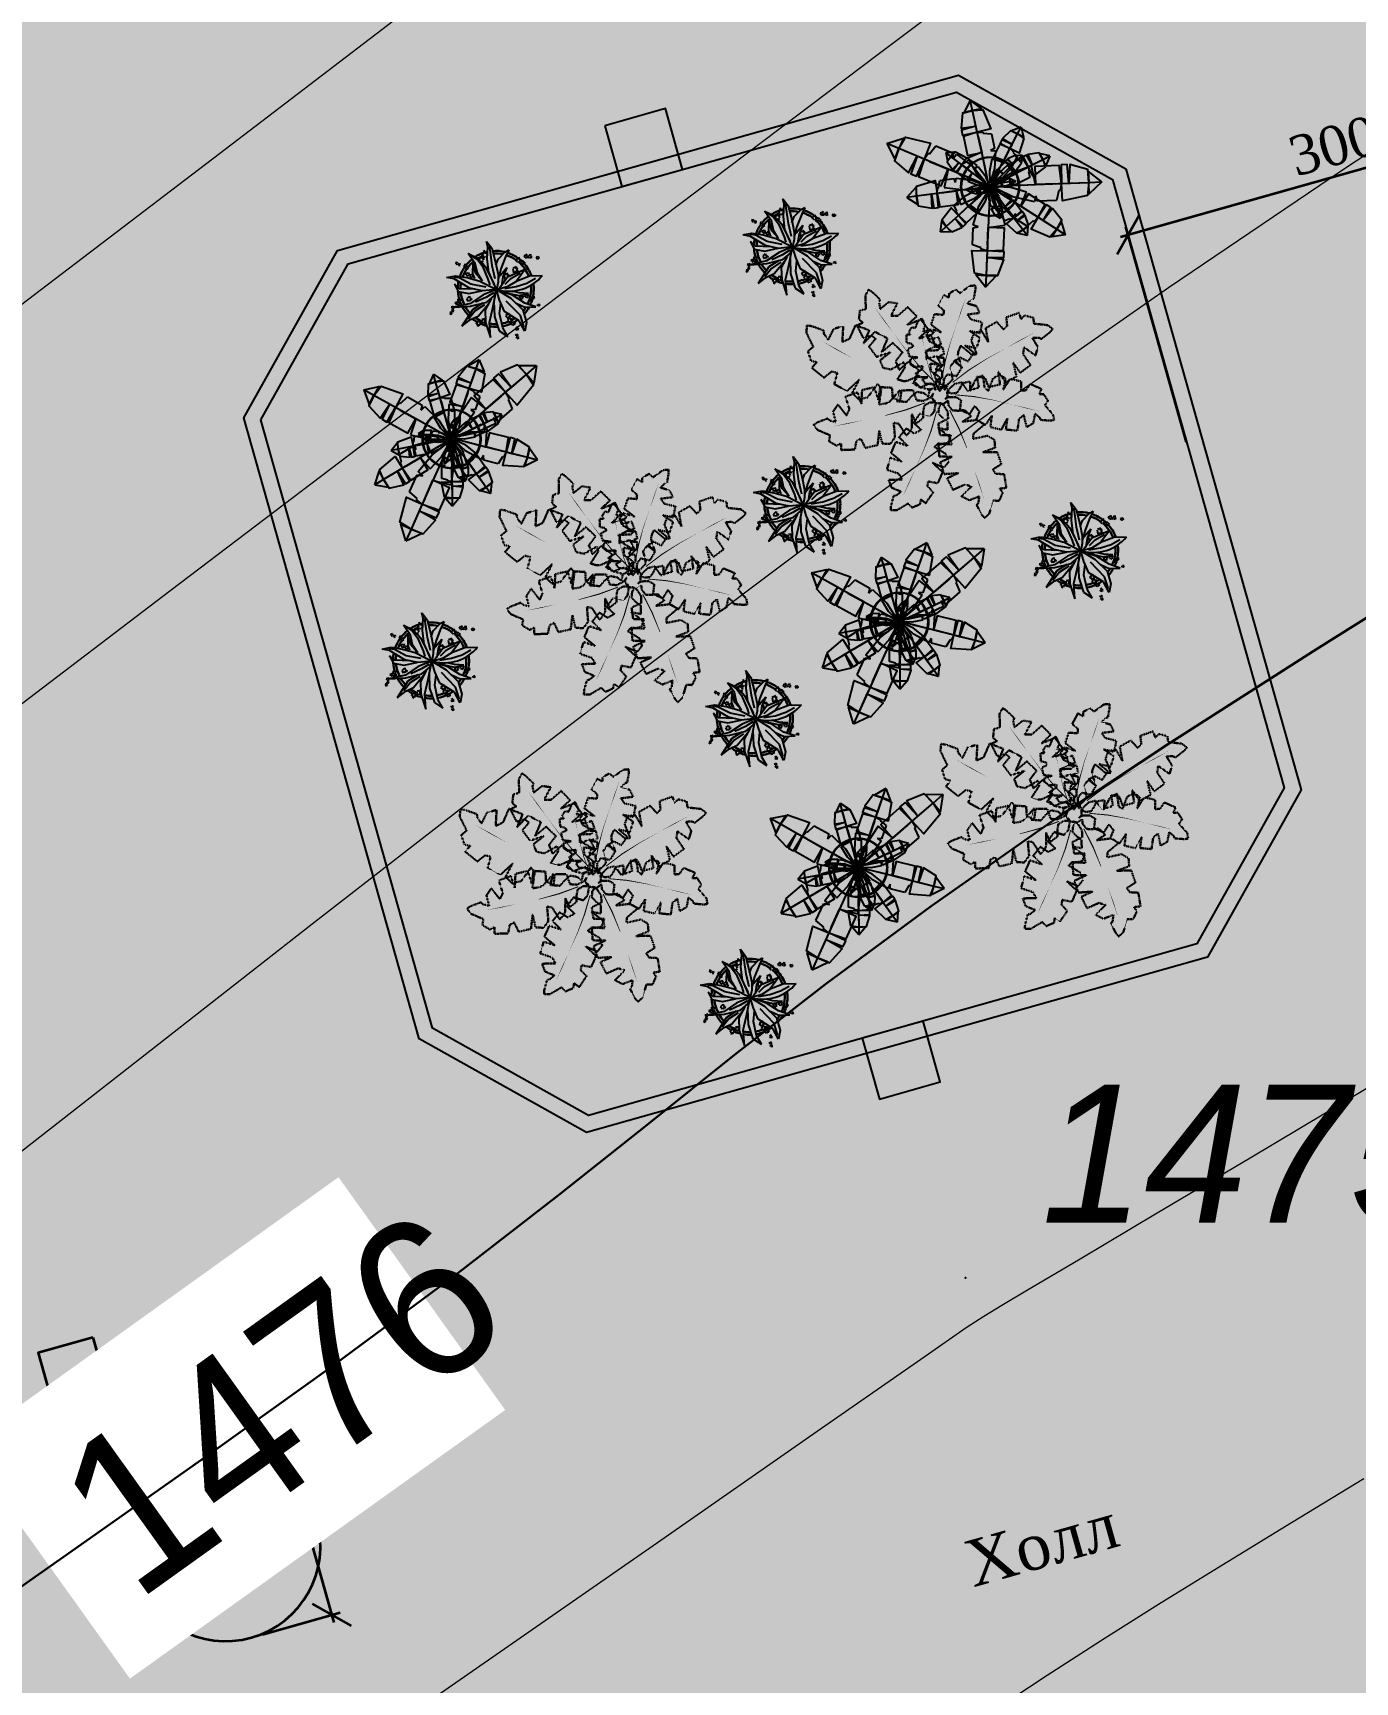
# Model space of a CAD drawing. Header units: millimetres. Extents: x 474337 to 1180020, y 4124662 to 4776603.
# Drawn here: x 781771 to 790137, y 4430349 to 4440784 of the extents above; entities that cross this region are included whole.
import ezdxf

# ---------------------------------------------------------------- set-up
doc = ezdxf.new("R2010")
doc.units = ezdxf.units.MM
doc.header["$PDMODE"] = 32
doc.header["$PDSIZE"] = 0.33
doc.linetypes.add('DOT2', pattern=[0.125, 0, -0.125])
for name, color, linetype in [('(004) Точки рельефа', 7, 'Continuous'), ('(031) Горизонтали', 42, 'Continuous'), ('100_TREE', 64, 'Continuous'), ('A_Windows', 160, 'Continuous'), ('Trees', 92, 'Continuous'), ('ШРИФТ', 7, 'Continuous')]:
    doc.layers.add(name, color=color, linetype=linetype)
for name, color, linetype, lineweight in [('(032) Горизонтали утолщенные', 32, 'Continuous', 30), ('AGAC', 94, 'Continuous', 30), ('Cashpo', 25, 'Continuous', 25)]:
    doc.layers.add(name, color=color, linetype=linetype, lineweight=lineweight)
doc.styles.add('D-431', font='')
doc.styles.add('GENERATED_STYLE_1', font='times.ttf')
doc.styles.add('J~stule', font='dutch.ttf')
doc.styles.add('P-131', font='')
doc.styles.get('D-431').set_extended_font_data('D431', italic=True)
doc.styles.get('P-131').set_extended_font_data('P131')
doc.linetypes.add('FENCELINE1', pattern='A,0.25,-0.1,[133,ltypeshp.shx,S=0.1,R=0,X=-0.1,Y=0],-0.1,1', length=1.45)
doc.dimstyles.new('J~style', dxfattribs={"dimscale": 100, "dimtxt": 2.5, "dimasz": 2, "dimexe": 0.55, "dimexo": 0.725, "dimtad": 1, "dimdec": 0, "dimdsep": 46, "dimtxsty": 'J~stule', "dimblk": 'OBLIQUE', "dimcen": 2, "dimdle": 0.5, "dimadec": 0, "dimazin": 0, "dimtfac": 1, "dimtdec": 0, "dimtmove": 0, "dimatfit": 3, "dimfxl": 1, "dimarcsym": 0})

# ---------------------------------------------------------------- blocks, each defined once
blk = doc.blocks.new('*U84')
at = {"color": 7, "lineweight": 30}
for points in [[(0, 60), (60, 60), (60, 0), (0, 0)], [(1250, 60), (1190, 60), (1190, 0), (1250, 0)]]:
    blk.add_lwpolyline(points, close=True, dxfattribs=at)
at = {"color": 4, "lineweight": 25}
for points in [[(60, 60), (1190, 60), (1190, 0), (60, 0)], [(60, 35), (1190, 35), (1190, 25), (60, 25)]]:
    blk.add_lwpolyline(points, close=True, dxfattribs=at)
blk = doc.blocks.new('AGAC 2')
at = {"linetype": 'DOT2'}
for points in [[(84, 28), (37, 41), (-24, -6), (-34, 56), (-85, 118), (-163, 119), (-245, 106), (-324, 185), (-217, 257), (-383, 231), (-430, 242), (-498, 285), (-363, 405), (-360, 470), (-543, 426), (-634, 474), (-644, 575), (-490, 637), (-673, 630), (-731, 781), (-624, 854), (-663, 906), (-772, 909), (-805, 1081), (-722, 1094), (-760, 1147), (-718, 1251), (-641, 1249), (-598, 1418), (-540, 1476), (-504, 1436), (-434, 1315), (-456, 1283), (-463, 1202), (-338, 1255), (-237, 1209), (-359, 1080), (-274, 1056), (-124, 1129), (-46, 985), (-187, 915), (-7, 932), (51, 784), (-100, 709), (64, 709), (79, 559), (-43, 532), (-76, 431), (63, 436), (88, 289), (-33, 225), (-26, 137), (34, 52)], [(-86, 52), (-141, 43), (-182, -34), (-221, 25), (-303, 65), (-384, 29), (-462, -23), (-582, 21), (-504, 146), (-664, 41), (-717, 30), (-808, 42), (-725, 230), (-754, 298), (-921, 167), (-1037, 173), (-1096, 272), (-966, 410), (-1152, 315), (-1283, 443), (-1207, 570), (-1271, 606), (-1386, 557), (-1501, 719), (-1421, 771), (-1486, 807), (-1491, 935), (-1411, 970), (-1446, 1165), (-1414, 1252), (-1358, 1227), (-1229, 1135), (-1236, 1092), (-1205, 1005), (-1101, 1119), (-975, 1119), (-1040, 928), (-941, 943), (-821, 1090), (-672, 978), (-784, 839), (-608, 942), (-477, 816), (-597, 668), (-429, 745), (-343, 597), (-456, 512), (-442, 393), (-301, 463), (-205, 323), (-300, 200), (-251, 112), (-149, 52)], [(46, -8), (32, 32), (-32, 52), (7, 90), (27, 158), (-11, 214), (-61, 266), (-44, 363), (61, 321), (-41, 428), (-56, 467), (-59, 537), (94, 500), (142, 531), (20, 639), (9, 728), (76, 786), (198, 706), (101, 835), (180, 951), (286, 911), (305, 964), (252, 1044), (359, 1154), (410, 1100), (428, 1154), (524, 1175), (561, 1120), (704, 1173), (774, 1160), (763, 1114), (711, 1004), (678, 1003), (616, 968), (717, 905), (733, 810), (580, 833), (605, 760), (732, 689), (668, 561), (547, 627), (649, 507), (572, 391), (443, 462), (525, 345), (424, 260), (344, 334), (256, 307), (329, 210), (236, 119), (129, 174), (69, 125), (38, 40)], [(-11, 9), (-34, 27), (-78, 17), (-68, 53), (-81, 99), (-123, 119), (-170, 132), (-194, 194), (-118, 207), (-215, 234), (-237, 251), (-263, 291), (-161, 323), (-143, 358), (-253, 379), (-291, 427), (-272, 484), (-172, 480), (-274, 521), (-268, 617), (-192, 631), (-200, 668), (-259, 697), (-234, 798), (-186, 785), (-194, 823), (-145, 869), (-104, 849), (-39, 930), (7, 947), (16, 917), (24, 834), (5, 822), (-19, 780), (62, 778), (105, 728), (7, 688), (47, 654), (147, 657), (154, 559), (60, 556), (162, 521), (157, 426), (57, 423), (145, 383), (116, 298), (44, 313), (1, 267), (78, 235), (55, 149), (-26, 144), (-44, 95), (-33, 34)], [(63, -61), (81, -17), (43, 49), (105, 51), (173, 93), (184, 169), (183, 252), (270, 320), (327, 205), (323, 372), (340, 416), (391, 477), (492, 329), (556, 318), (536, 503), (595, 587), (695, 584), (737, 424), (754, 605), (909, 643), (967, 528), (1024, 559), (1041, 666), (1214, 676), (1216, 593), (1273, 624), (1370, 568), (1358, 493), (1519, 428), (1568, 364), (1524, 334), (1396, 281), (1367, 306), (1289, 324), (1325, 194), (1266, 101), (1155, 238), (1120, 158), (1173, 0), (1021, -58), (970, 89), (964, -89), (811, -127), (756, 31), (736, -130), (586, -125), (575, -2), (480, 43), (467, -94), (319, -100), (272, 28), (184, 33), (93, -15)], [(-111, -13), (-141, -50), (-124, -124), (-184, -108), (-261, -128), (-294, -198), (-316, -277), (-420, -317), (-440, -190), (-486, -351), (-515, -389), (-582, -432), (-634, -261), (-692, -232), (-727, -415), (-808, -478), (-903, -446), (-896, -280), (-965, -449), (-1125, -440), (-1147, -313), (-1210, -326), (-1258, -424), (-1427, -383), (-1404, -302), (-1467, -315), (-1544, -234), (-1511, -165), (-1646, -56), (-1674, 19), (-1623, 35), (-1485, 48), (-1465, 16), (-1395, -24), (-1392, 111), (-1308, 183), (-1242, 19), (-1185, 86), (-1190, 252), (-1028, 264), (-1022, 107), (-964, 277), (-806, 268), (-800, 101), (-734, 249), (-592, 200), (-618, 79), (-540, 9), (-487, 136), (-344, 98), (-336, -38), (-254, -68), (-152, -49)], [(13, -121), (52, -102), (67, -35), (109, -72), (180, -85), (234, -41), (282, 15), (382, 7), (350, -104), (449, 9), (487, 29), (558, 38), (535, -121), (571, -167), (670, -32), (760, -13), (825, -75), (755, -207), (876, -97), (1002, -166), (971, -278), (1028, -292), (1104, -230), (1226, -329), (1176, -385), (1233, -399), (1263, -495), (1210, -538), (1278, -679), (1271, -751), (1224, -745), (1107, -702), (1103, -668), (1061, -608), (1007, -717), (911, -743), (920, -584), (848, -617), (788, -753), (651, -700), (707, -571), (595, -686), (470, -618), (529, -480), (418, -574), (322, -480), (390, -392), (354, -304), (262, -387), (160, -301), (206, -188), (151, -131), (61, -108)], [(-121, -91), (-110, -136), (-42, -165), (-89, -202), (-116, -273), (-81, -338), (-32, -400), (-60, -503), (-170, -448), (-71, -574), (-58, -617), (-62, -694), (-224, -638), (-280, -667), (-157, -797), (-154, -895), (-233, -951), (-358, -852), (-265, -1001), (-363, -1120), (-474, -1065), (-500, -1122), (-450, -1214), (-577, -1322), (-627, -1259), (-653, -1315), (-759, -1329), (-794, -1265), (-954, -1308), (-1029, -1287), (-1013, -1239), (-945, -1124), (-908, -1126), (-838, -1095), (-941, -1016), (-950, -911), (-785, -952), (-805, -870), (-936, -780), (-854, -647), (-729, -731), (-828, -591), (-732, -472), (-599, -562), (-676, -427), (-559, -344), (-479, -433), (-381, -413), (-450, -300), (-340, -210), (-229, -280), (-159, -234), (-117, -144)], [(-67, -149), (-26, -175), (45, -149), (36, -210), (66, -284), (139, -308), (220, -321), (272, -420), (148, -455), (314, -481), (354, -505), (406, -566), (242, -639), (220, -700), (406, -713), (477, -786), (457, -884), (292, -897), (468, -945), (477, -1105), (354, -1142), (374, -1203), (477, -1239), (457, -1412), (374, -1399), (395, -1460), (323, -1545), (251, -1521), (159, -1668), (87, -1705), (66, -1657), (36, -1521), (66, -1497), (97, -1423), (-37, -1436), (-119, -1362), (36, -1276), (-37, -1228), (-201, -1252), (-232, -1092), (-78, -1068), (-253, -1031), (-263, -873), (-98, -847), (-253, -799), (-222, -652), (-98, -663), (-37, -578), (-170, -541), (-150, -394), (-16, -370), (5, -284), (-26, -186)]]:
    blk.add_lwpolyline(points, close=True, dxfattribs=at)
for points in [[(-527, 1236), (-527, 1236), (-546, 1399)], [(-1287, 1010), (-1287, 1010), (-1383, 1170)], [(-454, 1049), (-461, 1047), (-527, 1236)], [(-387, 861), (-387, 861), (-454, 1049), (-461, 1047)], [(609, 1031), (609, 1031), (716, 1126)], [(-1124, 852), (-1130, 847), (-1287, 1010)], [(-966, 689), (-966, 689), (-1124, 852), (-1130, 847)], [(-281, 590), (-287, 587), (-387, 861)], [(-45, 814), (-45, 814), (-15, 907)], [(409, 744), (409, 744), (511, 886), (506, 890)], [(511, 886), (506, 890), (609, 1031)], [(-728, 459), (-734, 454), (-966, 689)], [(-62, 576), (-62, 576), (-52, 695), (-56, 695)], [(-52, 695), (-56, 695), (-45, 814)], [(267, 533), (263, 537), (409, 744)], [(-501, 264), (-507, 248), (-728, 459), (-734, 454)], [(-170, 350), (-181, 340), (-281, 590), (-287, 587)], [(-71, 403), (-75, 403), (-62, 576)], [(151, 334), (138, 337), (267, 533), (263, 537)], [(-260, 84), (-270, 75), (-501, 264), (-507, 248)], [(-43, 118), (-55, 114), (-170, 350), (-181, 340)], [(-70, 246), (-78, 243), (-71, 403), (-75, 403)], [(-58, 89), (-66, 89), (-70, 246), (-78, 243)], [(47, 128), (38, 134), (151, 334), (138, 337)], [(413, 147), (404, 159), (663, 225), (661, 231)], [(663, 225), (661, 231), (943, 294)], [(943, 294), (943, 294), (1137, 335), (1136, 342)], [(1137, 335), (1136, 342), (1331, 382)], [(1331, 382), (1331, 382), (1493, 380)], [(167, 52), (165, 64), (413, 147), (404, 159)], [(-1452, -67), (-1452, -67), (-1607, -17)], [(-1254, -79), (-1255, -86), (-1452, -67)], [(-1056, -96), (-1056, -96), (-1254, -79), (-1255, -86)], [(-767, -111), (-768, -118), (-1056, -96)], [(-506, -110), (-501, -124), (-767, -111), (-768, -118)], [(-243, -91), (-245, -103), (-506, -110), (-501, -124)], [(151, -108), (157, -99), (372, -194), (373, -181)], [(372, -194), (373, -181), (585, -294), (588, -289)], [(-136, -239), (-127, -247), (-269, -453), (-255, -457)], [(26, -271), (39, -271), (76, -529), (90, -523)], [(585, -294), (588, -289), (814, -419)], [(-269, -453), (-255, -457), (-416, -657), (-411, -661)], [(76, -529), (90, -523), (109, -789), (116, -789)], [(814, -419), (814, -419), (968, -509), (971, -504)], [(968, -509), (971, -504), (1125, -595)], [(1125, -595), (1125, -595), (1231, -696)], [(-416, -657), (-411, -661), (-591, -872)], [(109, -789), (116, -789), (128, -1078)], [(-716, -1016), (-711, -1021), (-837, -1164)], [(-591, -872), (-591, -872), (-716, -1016), (-711, -1021)], [(-837, -1164), (-837, -1164), (-963, -1256)], [(128, -1078), (128, -1078), (135, -1276), (142, -1276)], [(135, -1276), (142, -1276), (147, -1474)], [(147, -1474), (147, -1474), (116, -1634)]]:
    blk.add_solid(points, dxfattribs=at)
blk = doc.blocks.new('cvetok')
at = {"layer": 'Cashpo', "lineweight": 30, "ltscale": 0.1}
for centre, major_axis, start_param, end_param in [((94658, 171878), (170, -170), 2.755823, 2.987251), ((94658, 171878), (170, -170), 2.400873, 2.651128), ((94658, 171878), (-158, -158), 4.034231, 4.174743), ((94658, 171878), (-170, -170), 3.409984, 3.737026), ((94658, 171878), (-158, -158), 3.449429, 3.724418), ((94658, 171878), (170, -170), 3.458664, 3.61719), ((94658, 171878), (170, -170), 3.024703, 3.316562), ((94658, 171878), (-158, -158), 4.624923, 4.873501), ((94658, 171878), (-158, -158), 4.327905, 4.569763), ((94658, 171878), (-158, -158), 3.03563, 3.35015), ((94658, 171878), (-170, -170), 3.019498, 3.341375), ((94658, 171878), (-158, -158), 2.449339, 2.938254), ((94658, 171878), (-170, -170), 2.966211, 2.998209), ((94658, 171878), (-170, -170), 2.892081, 2.958014), ((94658, 171878), (-170, -170), 2.431898, 2.830481), ((94658, 171878), (170, -170), 3.717694, 3.950919), ((94659, 171883), (158, -158), 3.767296, 4.146619), ((94658, 171878), (158, -158), 3.482746, 3.649771), ((94658, 171878), (170, -170), 4.008914, 4.104644), ((94658, 171878), (170, -170), 4.142062, 4.429809), ((94658, 171878), (-158, -158), 5.746791, 5.985086), ((94658, 171878), (158, -158), 0.066528, 0.61373), ((94658, 171878), (170, -170), 0.291978, 0.654909), ((94658, 171878), (170, -170), 4.559068, 4.718123), ((94658, 171878), (-158, -158), 6.166573, 6.379453), ((94658, 171878), (170, -170), 4.823255, 4.978325), ((94658, 171878), (158, -158), -1.237744, -1.029908), ((94658, 171878), (-158, -158), 1.402226, 1.533974), ((94658, 171878), (-170, -170), 1.354065, 1.580489), ((94658, 171878), (170, -170), 0.075749, 0.183167), ((94658, 171878), (170, -170), -1.220089, -1.010216), ((94658, 171878), (170, -170), -0.886086, -0.617507), ((94658, 171878), (158, -158), -0.889995, -0.67916), ((94658, 171878), (158, -158), -0.609448, -0.475122), ((94658, 171878), (170, -170), -0.592307, -0.44413)]:
    blk.add_ellipse(centre, major_axis=major_axis, ratio=1, start_param=start_param, end_param=end_param, dxfattribs=at)
at = {"layer": 'Trees', "ltscale": 10}
for p, q in [((94457, 172108), (94461, 172102)), ((94463, 172105), (94457, 172108)), ((94461, 172102), (94457, 172100)), ((94457, 172100), (94461, 172100)), ((94461, 172100), (94459, 172096)), ((94459, 172096), (94468, 172097)), ((94464, 172108), (94463, 172105)), ((94465, 172105), (94464, 172108)), ((94469, 172107), (94465, 172105)), ((94468, 172098), (94469, 172107)), ((94471, 172095), (94474, 172089)), ((94476, 172092), (94471, 172095)), ((94474, 172089), (94471, 172087)), ((94471, 172087), (94475, 172087)), ((94475, 172087), (94473, 172083)), ((94478, 172095), (94476, 172092)), ((94479, 172091), (94478, 172095)), ((94483, 172094), (94479, 172091)), ((94482, 172085), (94483, 172094)), ((94577, 172068), (94551, 172140)), ((94551, 172140), (94596, 172088)), ((94551, 172140), (94605, 172093)), ((94596, 172088), (94615, 172039)), ((94615, 172089), (94597, 172096)), ((94597, 172096), (94610, 172081)), ((94618, 172098), (94615, 172089)), ((94621, 172089), (94618, 172098)), ((94631, 172099), (94621, 172089)), ((94642, 172108), (94630, 172104)), ((94630, 172104), (94648, 172088)), ((94634, 172073), (94631, 172099)), ((94635, 172116), (94642, 172108)), ((94646, 172113), (94635, 172116)), ((94652, 172132), (94646, 172113)), ((94656, 172114), (94652, 172132)), ((94652, 172089), (94666, 172100)), ((94665, 172116), (94656, 172114)), ((94657, 172074), (94683, 172148)), ((94660, 172108), (94665, 172116)), ((94668, 172106), (94660, 172108)), ((94676, 172024), (94688, 172110)), ((94683, 172148), (94684, 172183)), ((94684, 172183), (94704, 172132)), ((94688, 172110), (94692, 172145)), ((94704, 172132), (94702, 172039)), ((94723, 172055), (94778, 172087)), ((94804, 172093), (94773, 172057)), ((94778, 172087), (94804, 172093)), ((94380, 172032), (94437, 172027)), ((94422, 172010), (94380, 172032)), ((94454, 172008), (94422, 172022)), ((94499, 171928), (94422, 172010)), ((94437, 172027), (94503, 171997)), ((94515, 171950), (94454, 172008)), ((94473, 172083), (94481, 172084)), ((94497, 172023), (94509, 172021)), ((94506, 172016), (94497, 172023)), ((94502, 172012), (94506, 172016)), ((94508, 172012), (94502, 172012)), ((94503, 171997), (94575, 171953)), ((94504, 172074), (94510, 172074)), ((94511, 172065), (94504, 172074)), ((94505, 172005), (94508, 172012)), ((94520, 172010), (94505, 172005)), ((94508, 172078), (94512, 172076)), ((94510, 172074), (94508, 172078)), ((94509, 172021), (94510, 172027)), ((94510, 172057), (94515, 172048)), ((94516, 172057), (94510, 172057)), ((94510, 172027), (94513, 172021)), ((94512, 172076), (94515, 172083)), ((94522, 172069), (94512, 172064)), ((94513, 172021), (94518, 172026)), ((94515, 172083), (94516, 172074)), ((94515, 172062), (94516, 172057)), ((94518, 172059), (94515, 172062)), ((94516, 172074), (94521, 172075)), ((94521, 172075), (94517, 172072)), ((94517, 172072), (94522, 172069)), ((94517, 172047), (94528, 172051)), ((94524, 172065), (94518, 172059)), ((94518, 172026), (94521, 172012)), ((94518, 172006), (94530, 172004)), ((94527, 171999), (94518, 172006)), ((94523, 172057), (94524, 172065)), ((94527, 172056), (94523, 172057)), ((94523, 172054), (94527, 172056)), ((94528, 172051), (94523, 172054)), ((94523, 171995), (94527, 171999)), ((94528, 171995), (94523, 171995)), ((94526, 171988), (94528, 171995)), ((94540, 171994), (94526, 171988)), ((94530, 172004), (94531, 172010)), ((94531, 172010), (94534, 172004)), ((94534, 172004), (94539, 172009)), ((94539, 172009), (94542, 171995)), ((94564, 172082), (94542, 172010)), ((94542, 172010), (94545, 171977)), ((94562, 172008), (94564, 172082)), ((94587, 171956), (94562, 172008)), ((94573, 172006), (94577, 172068)), ((94590, 171947), (94573, 172006)), ((94610, 172081), (94601, 172073)), ((94601, 172073), (94613, 172075)), ((94613, 172075), (94609, 172062)), ((94609, 172062), (94632, 172069)), ((94615, 172039), (94627, 171950)), ((94619, 172065), (94633, 172033)), ((94633, 172033), (94656, 171910)), ((94644, 171992), (94657, 172074)), ((94661, 171873), (94644, 171992)), ((94672, 171939), (94676, 172024)), ((94723, 171991), (94688, 171932)), ((94702, 172039), (94696, 171961)), ((94699, 172022), (94723, 172055)), ((94707, 171953), (94761, 171989)), ((94761, 171989), (94722, 171939)), ((94773, 172057), (94723, 171991)), ((94828, 172019), (94839, 172017)), ((94838, 172001), (94828, 172019)), ((94837, 172024), (94843, 172020)), ((94839, 172017), (94837, 172024)), ((94858, 172005), (94840, 171999)), ((94843, 172020), (94851, 172031)), ((94851, 172031), (94850, 172016)), ((94850, 172016), (94858, 172015)), ((94858, 172015), (94850, 172011)), ((94850, 172011), (94858, 172005)), ((94872, 172004), (94859, 171998)), ((94859, 171996), (94862, 171981)), ((94862, 171981), (94867, 171987)), ((94867, 171987), (94870, 171983)), ((94870, 171983), (94871, 171988)), ((94871, 171996), (94872, 172004)), ((94877, 171998), (94871, 171996)), ((94871, 171988), (94881, 171985)), ((94873, 171993), (94877, 171998)), ((94881, 171985), (94873, 171993)), ((94887, 172032), (94889, 172018)), ((94894, 172029), (94887, 172032)), ((94891, 172017), (94906, 172016)), ((94894, 172035), (94894, 172029)), ((94897, 172030), (94894, 172035)), ((94907, 172036), (94897, 172030)), ((94901, 172022), (94907, 172024)), ((94906, 172016), (94901, 172022)), ((94902, 172026), (94907, 172036)), ((94907, 172024), (94902, 172026)), ((94910, 172023), (94918, 172020)), ((94915, 172008), (94910, 172023)), ((94917, 172025), (94921, 172021)), ((94918, 172020), (94917, 172025)), ((94931, 172008), (94917, 172007)), ((94921, 172021), (94929, 172029)), ((94929, 172029), (94926, 172018)), ((94926, 172018), (94932, 172016)), ((94932, 172016), (94926, 172014)), ((94926, 172014), (94931, 172008)), ((94958, 171997), (94968, 172005)), ((94963, 171986), (94958, 171996)), ((94966, 171991), (94963, 171986)), ((94969, 171987), (94966, 171991)), ((94968, 172005), (94968, 171999)), ((94968, 171999), (94972, 172000)), ((94978, 171993), (94969, 171992)), ((94969, 171992), (94969, 171987)), ((94972, 172000), (94970, 171996)), ((94970, 171996), (94978, 171993)), ((94414, 171978), (94424, 171926)), ((94435, 171942), (94414, 171978)), ((94416, 171877), (94414, 171872)), ((94418, 171872), (94416, 171877)), ((94423, 171877), (94418, 171872)), ((94425, 171862), (94423, 171877)), ((94424, 171926), (94485, 171896)), ((94529, 171912), (94435, 171942)), ((94467, 171869), (94485, 171878)), ((94485, 171878), (94482, 171868)), ((94485, 171896), (94569, 171890)), ((94573, 171888), (94499, 171928)), ((94602, 171906), (94515, 171950)), ((94661, 171873), (94573, 171888)), ((94575, 171953), (94661, 171873)), ((94627, 171950), (94628, 171913)), ((94683, 171915), (94661, 171873)), ((94670, 171868), (94750, 171932)), ((94696, 171961), (94683, 171915)), ((94695, 171947), (94707, 171953)), ((94722, 171939), (94698, 171887)), ((94723, 171890), (94767, 171915)), ((94731, 171945), (94729, 171919)), ((94729, 171919), (94740, 171927)), ((94758, 171951), (94733, 171949)), ((94739, 171873), (94802, 171891)), ((94740, 171927), (94740, 171924)), ((94750, 171932), (94871, 171947)), ((94751, 171940), (94758, 171951)), ((94763, 171939), (94751, 171940)), ((94753, 171933), (94763, 171939)), ((94754, 171931), (94753, 171933)), ((94767, 171915), (94834, 171931)), ((94797, 171971), (94794, 171945)), ((94794, 171945), (94805, 171952)), ((94871, 171947), (94798, 171890)), ((94823, 171977), (94799, 171974)), ((94802, 171891), (94886, 171899)), ((94805, 171952), (94807, 171943)), ((94807, 171943), (94812, 171951)), ((94812, 171951), (94828, 171941)), ((94817, 171965), (94823, 171977)), ((94828, 171964), (94817, 171965)), ((94818, 171959), (94828, 171964)), ((94828, 171941), (94818, 171959)), ((94886, 171899), (94964, 171879)), ((94340, 171806), (94336, 171800)), ((94336, 171800), (94342, 171803)), ((94340, 171808), (94337, 171807)), ((94337, 171807), (94340, 171806)), ((94338, 171812), (94340, 171808)), ((94347, 171811), (94338, 171812)), ((94342, 171803), (94344, 171800)), ((94344, 171800), (94345, 171804)), ((94345, 171804), (94349, 171801)), ((94349, 171801), (94348, 171810)), ((94354, 171818), (94350, 171813)), ((94350, 171813), (94356, 171816)), ((94351, 171820), (94354, 171818)), ((94354, 171820), (94351, 171820)), ((94352, 171825), (94354, 171820)), ((94361, 171823), (94352, 171825)), ((94354, 171844), (94360, 171837)), ((94362, 171842), (94354, 171844)), ((94356, 171816), (94358, 171812)), ((94360, 171837), (94357, 171834)), ((94357, 171834), (94362, 171835)), ((94358, 171812), (94359, 171816)), ((94359, 171816), (94363, 171814)), ((94362, 171835), (94361, 171829)), ((94361, 171829), (94370, 171834)), ((94363, 171846), (94362, 171842)), ((94363, 171814), (94362, 171823)), ((94365, 171842), (94363, 171846)), ((94368, 171847), (94365, 171842)), ((94371, 171835), (94368, 171847)), ((94372, 171838), (94475, 171816)), ((94478, 171833), (94372, 171838)), ((94384, 171864), (94390, 171858)), ((94392, 171862), (94384, 171864)), ((94390, 171858), (94387, 171854)), ((94387, 171854), (94392, 171855)), ((94482, 171792), (94388, 171709)), ((94392, 171855), (94391, 171850)), ((94391, 171850), (94400, 171854)), ((94393, 171866), (94392, 171862)), ((94395, 171862), (94393, 171866)), ((94398, 171867), (94395, 171862)), ((94401, 171856), (94398, 171867)), ((94400, 171844), (94405, 171845)), ((94405, 171842), (94400, 171844)), ((94401, 171850), (94412, 171851)), ((94405, 171845), (94401, 171850)), ((94402, 171834), (94405, 171842)), ((94408, 171840), (94402, 171834)), ((94403, 171876), (94411, 171867)), ((94414, 171872), (94403, 171876)), ((94411, 171867), (94405, 171863)), ((94405, 171863), (94412, 171863)), ((94411, 171837), (94408, 171840)), ((94412, 171863), (94410, 171856)), ((94410, 171856), (94424, 171860)), ((94417, 171839), (94411, 171841)), ((94411, 171841), (94411, 171837)), ((94413, 171850), (94417, 171839)), ((94495, 171779), (94440, 171740)), ((94469, 171849), (94465, 171867)), ((94476, 171856), (94469, 171849)), ((94475, 171816), (94580, 171813)), ((94479, 171848), (94476, 171856)), ((94570, 171863), (94478, 171833)), ((94481, 171856), (94479, 171848)), ((94496, 171854), (94481, 171856)), ((94482, 171868), (94490, 171869)), ((94552, 171813), (94482, 171792)), ((94490, 171869), (94485, 171863)), ((94485, 171863), (94496, 171854)), ((94562, 171800), (94495, 171779)), ((94504, 171743), (94590, 171802)), ((94586, 171843), (94512, 171831)), ((94612, 171825), (94557, 171768)), ((94661, 171873), (94570, 171863)), ((94580, 171813), (94638, 171839)), ((94638, 171858), (94586, 171843)), ((94625, 171805), (94602, 171712)), ((94607, 171767), (94661, 171873)), ((94638, 171839), (94661, 171873)), ((94639, 171721), (94664, 171783)), ((94662, 171803), (94661, 171873)), ((94661, 171873), (94739, 171873)), ((94661, 171873), (94734, 171795)), ((94672, 171726), (94662, 171803)), ((94750, 171811), (94697, 171846)), ((94698, 171846), (94788, 171798)), ((94762, 171674), (94701, 171786)), ((94713, 171865), (94786, 171857)), ((94734, 171795), (94787, 171704)), ((94810, 171742), (94750, 171811)), ((94793, 171813), (94755, 171836)), ((94786, 171857), (94857, 171860)), ((94788, 171798), (94850, 171793)), ((94789, 171779), (94793, 171794)), ((94802, 171770), (94789, 171777)), ((94850, 171793), (94793, 171813)), ((94793, 171794), (94798, 171787)), ((94798, 171787), (94801, 171792)), ((94801, 171792), (94802, 171786)), ((94801, 171778), (94802, 171770)), ((94808, 171775), (94801, 171778)), ((94802, 171786), (94813, 171788)), ((94813, 171788), (94804, 171781)), ((94804, 171781), (94808, 171775)), ((94824, 171778), (94829, 171793)), ((94838, 171769), (94825, 171776)), ((94829, 171793), (94833, 171786)), ((94833, 171786), (94837, 171791)), ((94837, 171791), (94837, 171786)), ((94837, 171786), (94848, 171787)), ((94837, 171777), (94838, 171769)), ((94843, 171775), (94837, 171777)), ((94848, 171787), (94839, 171780)), ((94839, 171780), (94843, 171775)), ((94857, 171860), (94918, 171874)), ((94388, 171709), (94451, 171734)), ((94451, 171734), (94504, 171743)), ((94499, 171709), (94479, 171705)), ((94479, 171705), (94487, 171699)), ((94487, 171699), (94480, 171695)), ((94480, 171695), (94487, 171694)), ((94487, 171694), (94483, 171680)), ((94483, 171680), (94494, 171690)), ((94494, 171690), (94500, 171684)), ((94498, 171693), (94508, 171690)), ((94500, 171684), (94498, 171693)), ((94508, 171690), (94501, 171708)), ((94519, 171714), (94513, 171695)), ((94513, 171695), (94522, 171699)), ((94540, 171714), (94521, 171716)), ((94522, 171699), (94522, 171691)), ((94522, 171691), (94527, 171697)), ((94527, 171697), (94537, 171687)), ((94533, 171706), (94540, 171714)), ((94542, 171704), (94533, 171706)), ((94533, 171701), (94542, 171704)), ((94537, 171687), (94533, 171701)), ((94557, 171768), (94538, 171691)), ((94538, 171691), (94543, 171590)), ((94543, 171590), (94562, 171685)), ((94562, 171685), (94607, 171767)), ((94602, 171712), (94606, 171617)), ((94633, 171628), (94639, 171721)), ((94670, 171698), (94679, 171681)), ((94680, 171696), (94670, 171698)), ((94746, 171644), (94672, 171726)), ((94685, 171679), (94676, 171663)), ((94678, 171705), (94680, 171696)), ((94684, 171700), (94678, 171705)), ((94682, 171680), (94701, 171686)), ((94694, 171711), (94684, 171700)), ((94689, 171670), (94685, 171679)), ((94695, 171677), (94689, 171670)), ((94692, 171697), (94694, 171711)), ((94699, 171696), (94692, 171697)), ((94693, 171692), (94699, 171696)), ((94701, 171686), (94693, 171692)), ((94694, 171668), (94695, 171677)), ((94709, 171666), (94694, 171668)), ((94758, 171755), (94804, 171716)), ((94765, 171594), (94762, 171674)), ((94787, 171704), (94787, 171620)), ((94804, 171716), (94872, 171700)), ((94872, 171700), (94810, 171742)), ((94851, 171755), (94846, 171744)), ((94846, 171744), (94852, 171746)), ((94852, 171746), (94851, 171741)), ((94851, 171741), (94855, 171744)), ((94863, 171753), (94853, 171756)), ((94855, 171744), (94860, 171737)), ((94858, 171746), (94863, 171747)), ((94860, 171737), (94858, 171746)), ((94859, 171749), (94863, 171753)), ((94863, 171747), (94859, 171749)), ((94868, 171769), (94862, 171760)), ((94862, 171758), (94870, 171750)), ((94870, 171763), (94868, 171769)), ((94874, 171767), (94870, 171763)), ((94870, 171750), (94871, 171756)), ((94871, 171756), (94875, 171754)), ((94873, 171762), (94874, 171767)), ((94881, 171760), (94873, 171762)), ((94873, 171758), (94881, 171760)), ((94875, 171754), (94873, 171758)), ((94885, 171702), (94887, 171711)), ((94889, 171704), (94885, 171702)), ((94889, 171711), (94898, 171710)), ((94889, 171700), (94889, 171704)), ((94892, 171703), (94889, 171700)), ((94897, 171698), (94892, 171703)), ((94898, 171710), (94895, 171707)), ((94895, 171707), (94898, 171706)), ((94898, 171706), (94895, 171705)), ((94895, 171705), (94897, 171698)), ((94606, 171617), (94649, 171568)), ((94649, 171568), (94633, 171628)), ((94677, 171660), (94692, 171647)), ((94692, 171647), (94692, 171657)), ((94692, 171657), (94699, 171654)), ((94699, 171625), (94692, 171638)), ((94693, 171640), (94706, 171650)), ((94696, 171661), (94709, 171666)), ((94699, 171654), (94696, 171661)), ((94703, 171632), (94699, 171625)), ((94699, 171562), (94706, 171567)), ((94707, 171626), (94703, 171632)), ((94706, 171650), (94705, 171642)), ((94705, 171642), (94711, 171644)), ((94718, 171634), (94706, 171633)), ((94706, 171633), (94707, 171626)), ((94707, 171567), (94714, 171561)), ((94711, 171644), (94708, 171639)), ((94708, 171639), (94718, 171634)), ((94724, 171607), (94713, 171604)), ((94713, 171602), (94714, 171590)), ((94714, 171590), (94718, 171595)), ((94718, 171595), (94720, 171591)), ((94720, 171591), (94721, 171595)), ((94721, 171595), (94729, 171592)), ((94722, 171602), (94724, 171607)), ((94727, 171602), (94722, 171602)), ((94723, 171599), (94727, 171602)), ((94729, 171592), (94723, 171599)), ((94762, 171570), (94746, 171644)), ((94787, 171620), (94762, 171570)), ((94703, 171561), (94699, 171562)), ((94699, 171543), (94706, 171549)), ((94704, 171542), (94699, 171543)), ((94701, 171558), (94703, 171561)), ((94705, 171559), (94701, 171558)), ((94701, 171539), (94704, 171542)), ((94705, 171540), (94701, 171539)), ((94707, 171552), (94705, 171559)), ((94707, 171533), (94705, 171540)), ((94708, 171558), (94707, 171552)), ((94707, 171548), (94714, 171542)), ((94708, 171539), (94707, 171533)), ((94711, 171557), (94708, 171558)), ((94712, 171538), (94708, 171539)), ((94714, 171561), (94710, 171560)), ((94710, 171560), (94711, 171557)), ((94714, 171542), (94710, 171541)), ((94710, 171541), (94712, 171538))]:
    blk.add_line(p, q, dxfattribs=at)
at = {"layer": 'Trees', "linetype": 'ByBlock'}
blk.add_ellipse((94658, 171878), major_axis=(170, -170), ratio=1, start_param=2.298631, end_param=2.368794, dxfattribs=at)
at = {"layer": 'Trees', "ltscale": 10}
for centre, major_axis, ratio, start_param, end_param in [((94808, 172099), (274, 0), 0.978732, 4.181898, 5.319375), ((94658, 171878), (170, -170), 1, 0.214693, 0.250114)]:
    blk.add_ellipse(centre, major_axis=major_axis, ratio=ratio, start_param=start_param, end_param=end_param, dxfattribs=at)
blk = doc.blocks.new('3DLF-P1')
at = {"color": 76}
blk.add_line((-0.98, 0, 0.17), (0, 0, 0.17), dxfattribs=at)
for points in [[(-17.11, 0, -1.36), (-17.01, 2.24, -1.53), (-13.94, 3.24, 0.14), (-13.65, 0, 0.64)], [(-13.65, 0, 0.64), (-13.51, 3.24, 0.39), (-12.42, 3.24, 1.02), (-12.35, 0, 1.39)], [(-12.35, 0, 1.39), (-12.1, 3.14, 2.23), (-7.85, 3.14, 2.23), (-7.85, 0, 1.39)], [(-19.36, 0, -5.26), (-17.06, 1.97, -1.97), (-17.11, 0, -1.36), (-19.36, 0, -5.26)], [(-19.36, 0, -5.26), (-17.06, -1.97, -1.97), (-17.11, 0, -1.36), (-19.36, 0, -5.26)], [(-17.11, 0, -1.36), (-16.8, -2.24, -1.41), (-12.43, -2.99, 1.04), (-12.35, 0, 1.39)]]:
    blk.add_3dface(points, dxfattribs=at)
for points, invisible_edges in [([(-7.88, 0, 1.39), (-7.29, 3.2, 1.86), (-3.87, 2.22, 1.08), (-3.94, 0, 0.69)], 4), ([(-12.35, 0, 1.39), (-12.1, -1.21, 1.71), (-11.85, -1.21, 1.71), (-11.85, 0, 1.39)], 4), ([(-11.85, 0, 1.39), (-11.85, -1.21, 1.71), (-11.35, -2.9, 2.16), (-11.35, 0, 1.39)], 5), ([(-11.35, 0, 1.39), (-7.85, 0, 1.39), (-7.85, -1.93, 1.9)], 10), ([(-11.35, 0, 1.39), (-11.35, -2.9, 2.16), (-8.1, -2.9, 2.16), (-7.85, -1.93, 1.9)], 9), ([(-7.88, 0, 1.39), (-3.88, -1.97, 1.04), (-1.22, -0.49, 0.3), (-0.98, 0, 0.17)], 1), ([(-7.88, 0, 1.39), (-7.82, -1.97, 1.73), (-7.54, -2.95, 1.86), (-3.88, -1.97, 1.04)], 9), ([(-3.94, 0, 0.69), (-3.87, 2.22, 1.08), (-1.21, 0.74, 0.35)], 9), ([(-3.94, 0, 0.69), (-1.21, 0.74, 0.35), (-0.98, 0, 0.17)], 1)]:
    blk.add_3dface(points, dxfattribs=dict(at, invisible_edges=invisible_edges))
blk = doc.blocks.new('PLANT1')
at = {"const_width": 0.00635}
blk.add_lwpolyline([(-0.1302, 0, 1), (0.1302, 0, 1)], format="xyb", close=True, dxfattribs=at)
for centre, radius in [((0, 0), 0.127), ((0, 0, 0.2032), 0.00635)]:
    blk.add_circle(centre, radius)
for p, xscale, yscale, zscale, rotation in [((0, 0, 0.4064), 0.02286, 0.02286, 0.02286, 250), ((0, 0, 0.5588), 0.01905, 0.01905, 0.01905, 329.9999999999999), ((0, 0, 0.3556), 0.01905, 0.01905, 0.01905, 329.9999999999999), ((0, 0, 0.6159), 0.01524, 0.01524, 0.01524, 295.1447856306789), ((0, 0, 0.5906), 0.01397, 0.01397, 0.01397, 210), ((0, 0, 0.6604), 0.007619999999999999, 0.007619999999999999, 0.007619999999999999, 230.1944289077348), ((0, 0, 0.5271), 0.02032, 0.02032, 0.02032, 190), ((0, 0.0063, 0.4587), 0.02032, 0.02032, 0.02032, 55), ((0, 0, 0.635), 0.0127, 0.0127, 0.0127, 15), ((0, 0, 0.5906), 0.01524, 0.01524, 0.01524, 95), ((0, 0, 0.4064), 0.01524, 0.01524, 0.01524, 130.2363583092738), ((0, 0, 0.3556), 0.0254, 0.0254, 0.0254, 155), ((0, 0, 0.508), 0.01016, 0.01016, 0.01016, 113.1985905136482)]:
    blk.add_blockref('3DLF-P1', p, dxfattribs=dict(xscale=xscale, yscale=yscale, zscale=zscale, rotation=rotation))
at = {"xscale": 0.0254, "yscale": 0.0254, "zscale": 0.0254}
blk.add_blockref('3DLF-P1', (0, 0, 0.3048), dxfattribs=at)
at = {"color": 84, "extrusion": (0.721942, -0.193444, 0.664364), "xscale": 0.00635, "yscale": 0.00635, "zscale": 0.00635, "rotation": 257.2160735877907}
blk.add_blockref('3DLF-P1', (0, 0.4936, 0.4387), dxfattribs=at)
at = {"color": 84, "extrusion": (-0.657265, 0.176114, 0.732793), "xscale": 0.00635, "yscale": 0.00635, "zscale": 0.00635, "rotation": 254.1723377001319}
blk.add_blockref('3DLF-P1', (0.0033, 0.4497, 0.4836), dxfattribs=at)
blk = doc.blocks.new('_Oblique')
at = {"color": 0, "linetype": 'ByBlock', "lineweight": -2}
blk.add_line((-0.5, -0.5), (0.5, 0.5), dxfattribs=at)
blk = doc.blocks.new('*D176')
at = {"color": 0, "lineweight": -2, "transparency": 16777216}
for p, q in [((3377776, -519906), (3377776, -521054)), ((3374776, -522361), (3374776, -520944)), ((3377826, -520999), (3374726, -520999))]:
    blk.add_line(p, q, dxfattribs=at)
at = {"layer": 'Defpoints', "color": 0, "lineweight": 30, "transparency": 16777216}
for p in [(3377776, -519833), (3374776, -520999), (3374776, -522433)]:
    blk.add_point(p, dxfattribs=at)
at = {"color": 0, "lineweight": -2, "transparency": 16777216, "xscale": 200, "yscale": 200, "zscale": 200, "rotation": 180}
blk.add_blockref('_Oblique', (3374776, -520999), dxfattribs=at)
at = {"color": 0, "lineweight": -2, "transparency": 16777216, "xscale": 200, "yscale": 200, "zscale": 200}
blk.add_blockref('_Oblique', (3377776, -520999), dxfattribs=at)
at = {"color": 0, "transparency": 16777216, "insert": (3376276, -520809), "char_height": 250, "attachment_point": 5, "style": 'J~stule'}
blk.add_mtext('3000', dxfattribs=at)
blk = doc.blocks.new('*D79')
at = {"color": 0, "lineweight": -2, "transparency": 16777216}
for p, q in [((3189838, -569198), (3191138, -569198)), ((3189888, -569244), (3189888, -569253)), ((3191088, -569244), (3191088, -569253))]:
    blk.add_line(p, q, dxfattribs=at)
at = {"layer": 'Defpoints', "color": 0, "lineweight": 35, "transparency": 16777216}
for p in [(3189888, -569171), (3191088, -569171), (3191088, -569198)]:
    blk.add_point(p, dxfattribs=at)
at = {"color": 0, "lineweight": -2, "transparency": 16777216, "xscale": 200, "yscale": 200, "zscale": 200, "rotation": 180}
blk.add_blockref('_Oblique', (3189888, -569198), dxfattribs=at)
at = {"color": 0, "lineweight": -2, "transparency": 16777216, "xscale": 200, "yscale": 200, "zscale": 200}
blk.add_blockref('_Oblique', (3191088, -569198), dxfattribs=at)
at = {"color": 0, "transparency": 16777216, "insert": (3190488, -569007), "char_height": 250, "attachment_point": 5, "style": 'J~stule'}
blk.add_mtext('1200', dxfattribs=at)
blk = doc.blocks.new('*D80')
at = {"color": 0, "lineweight": -2, "transparency": 16777216}
for p, q in [((3191166, -568845), (3190961, -568845)), ((3191016, -568795), (3191016, -570695)), ((3190561, -570645), (3191071, -570645))]:
    blk.add_line(p, q, dxfattribs=at)
at = {"layer": 'Defpoints', "color": 0, "lineweight": 35, "transparency": 16777216}
for p in [(3191238, -568845), (3190488, -570645), (3191016, -570645)]:
    blk.add_point(p, dxfattribs=at)
at = {"color": 0, "lineweight": -2, "transparency": 16777216, "xscale": 200, "yscale": 200, "zscale": 200}
for p, rotation in [((3191016, -568845), 90), ((3191016, -570645), 270)]:
    blk.add_blockref('_Oblique', p, dxfattribs=dict(at, rotation=rotation))
at = {"color": 0, "transparency": 16777216, "insert": (3190825, -569745), "char_height": 250, "attachment_point": 5, "rotation": 90, "style": 'J~stule'}
blk.add_mtext('1800', dxfattribs=at)
blk = doc.blocks.new('dfgfdgf')
h = blk.add_hatch(color=256)
h.dxf.hatch_style = 1
h.paths.add_polyline_path([(3372175.57, -519833.49), (3372175.57, -519433.49), (3371775.57, -519433.49), (3371775.57, -519833.49)])
h = blk.add_hatch(color=256)
h.dxf.hatch_style = 1
h.paths.add_polyline_path([(3372175.57, -525833.49), (3372175.57, -525433.49), (3371775.57, -525433.49), (3371775.57, -525833.49)])
at = {"lineweight": 35}
for p, q in [((3366575.57, -525933.49), (3366575.57, -526233.49)), ((3367475.57, -525933.49), (3367475.57, -526233.49)), ((3366575.57, -526183.49), (3366215.57, -526183.49)), ((3367475.57, -526183.49), (3367835.57, -526183.49)), ((3366275.57, -527333.49), (3366375.57, -527333.49)), ((3367775.57, -527333.49), (3367675.57, -527333.49)), ((3367675.57, -527433.49), (3367675.57, -527333.49)), ((3366275.57, -527433.49), (3366375.57, -527433.49)), ((3367775.57, -527433.49), (3367675.57, -527433.49))]:
    blk.add_line(p, q, dxfattribs=at)
at = {"color": 4, "lineweight": 35}
for p, q in [((3366275.57, -526233.49), (3366575.57, -526233.49)), ((3366425.57, -526233.49), (3366425.57, -527433.49)), ((3367475.57, -526233.49), (3367775.57, -526233.49)), ((3367625.57, -526233.49), (3367625.57, -527433.49))]:
    blk.add_line(p, q, dxfattribs=at)
for p, q in [((3366425.57, -527433.49), (3367625.57, -526233.49)), ((3366425.57, -526233.49), (3367625.57, -527433.49))]:
    blk.add_line(p, q)
for points in [[(3371775.57, -519433.49), (3371775.57, -519833.49), (3372175.57, -519833.49), (3372175.57, -519433.49)], [(3369175.57, -520633.49), (3369975.57, -519833.49), (3373975.57, -519833.49), (3374775.57, -520633.49), (3374775.57, -524633.49), (3373975.57, -525433.49), (3369975.57, -525433.49), (3369175.57, -524633.49)], [(3371775.57, -525433.49), (3371775.57, -525833.49), (3372175.57, -525833.49), (3372175.57, -525433.49)]]:
    blk.add_lwpolyline(points, close=True)
at = {"linetype": 'FENCELINE1', "ltscale": 200}
blk.add_lwpolyline([(3374875.57, -520592.07), (3374875.57, -524674.91), (3374016.99, -525533.49), (3369934.15, -525533.49), (3369075.57, -524674.91), (3369075.57, -520592.07), (3369934.15, -519733.49), (3374016.99, -519733.49), (3374875.57, -520592.07)], dxfattribs=at)
at = {"lineweight": 35}
for points in [[(3366575.57, -525933.49), (3366215.57, -525933.49), (3366215.57, -526183.49)], [(3367475.57, -525933.49), (3367835.57, -525933.49), (3367835.57, -526183.49)]]:
    blk.add_lwpolyline(points, dxfattribs=at)
for points in [[(3366375.57, -526333.49), (3366275.57, -526333.49), (3366275.57, -526433.49), (3366375.57, -526433.49)], [(3367675.57, -526333.49), (3367775.57, -526333.49), (3367775.57, -526433.49), (3367675.57, -526433.49)], [(3366375.57, -527333.49), (3366275.57, -527333.49), (3366275.57, -527433.49), (3366375.57, -527433.49)], [(3367675.57, -527333.49), (3367775.57, -527333.49), (3367775.57, -527433.49), (3367675.57, -527433.49)]]:
    blk.add_lwpolyline(points, close=True, dxfattribs=at)
at = {"color": 4, "lineweight": 35}
blk.add_arc((3367025.57, -527433.49), 600, 180, 359.999961, dxfattribs=at)
for p in [(3276174.03, -692117.63), (3278050.92, -692367.72), (3277671.11, -693955.79), (3275140.78, -694269.6), (3279283.42, -694713.51), (3277014.14, -695176.71), (3276502.35, -696865.47)]:
    blk.add_blockref('cvetok', p)
at = {"layer": '100_TREE', "xscale": -1440.000000000028, "yscale": 1440, "zscale": 1440}
for p, rotation in [((3374018.62, -520466.35, -1045.08), 141.6615143715748), ((3370304.94, -521077.5, -926.65), 24.99999999999935), ((3372717.19, -522961.96, -1045.08), 24.99999999999935), ((3372044.07, -524388.11, -1045.08), 24.99999999999935)]:
    blk.add_blockref('PLANT1', p, dxfattribs=dict(at, rotation=rotation))
at = {"layer": 'A_Windows', "color": 5, "lineweight": 30, "xscale": -1, "rotation": 89.99998460706348}
blk.add_blockref('*U84', (3366275.57, -526183.49), dxfattribs=at)
at = {"layer": 'A_Windows', "color": 5, "lineweight": 30, "rotation": 270.0000153929365}
blk.add_blockref('*U84', (3367775.57, -526183.49), dxfattribs=at)
at = {"layer": 'AGAC', "xscale": 0.5, "yscale": 0.5, "zscale": 0.5}
for p in [(3373371.38, -521623.34), (3371186.04, -522217.67), (3370428.51, -523973.97), (3373468.73, -524402.65)]:
    blk.add_blockref('AGAC 2', p, dxfattribs=at)
at = {"layer": 'ШРИФТ', "style": 'GENERATED_STYLE_1'}
for s, p in [('Холл', (3371507.44, -528969.08)), ('Зона ожидания', (3373098.21, -530689.65))]:
    blk.add_text(s, height=292.5, dxfattribs=at).set_placement(p)
dim = blk.add_linear_dim(base=(3374775.57, -520998.88), p1=(3377775.57, -519833.49), p2=(3374775.57, -522433.49), dimstyle='J~style', override={"dimdec": 1, "dimtdec": 1})
dim.commit()
dim.dimension.update_dxf_attribs({"geometry": '*D176', "text_midpoint": (3376275.57, -520808.86)})
dim = blk.add_linear_dim(base=(3367553.54, -528033.49), p1=(3367775.57, -526233.49), p2=(3367025.57, -528033.49), angle=90, dimstyle='J~style', override={"dimdec": 1, "dimtdec": 1})
dim.commit()
dim.dimension.update_dxf_attribs({"geometry": '*D80', "text_midpoint": (3367362.48, -527133.49), "insert": (176537.36, 42611.32)})
dim = blk.add_linear_dim(base=(3367625.57, -526586.93), p1=(3366425.57, -526559.77), p2=(3367625.57, -526559.77), dimstyle='J~style', override={"dimdec": 1, "dimtdec": 1})
dim.commit()
dim.dimension.update_dxf_attribs({"geometry": '*D79', "text_midpoint": (3367025.57, -526396.05), "insert": (176537.36, 42611.32)})

msp = doc.modelspace()

# ---------------------------------------------------------------- hatches: boundary and pattern name
at = {"lineweight": 30}
h = msp.add_hatch(color=21, dxfattribs=at)
h.dxf.hatch_style = 1
h.paths.add_polyline_path([(816384, 4442297), (818309, 4442840), (816570, 4448999), (817484, 4449257), (816846, 4451519), (816557, 4451438), (815796, 4454132), (815652, 4454091), (815679, 4453995), (813273, 4453316), (812472, 4456155), (763149, 4442232), (762429, 4444782), (757040, 4443261), (757081, 4443117), (757177, 4443144), (757856, 4440738), (754343, 4439746), (754887, 4437821), (752962, 4437278), (754701, 4431119), (756625, 4431662), (758147, 4426273), (756222, 4425729), (757961, 4419570), (759885, 4420113), (760700, 4417226), (784683, 4423996), (785262, 4422019), (795386, 4424877), (794846, 4426865), (809782, 4431081), (810217, 4429542), (813489, 4430465), (813054, 4432005), (818829, 4433635)])

# ---------------------------------------------------------------- linework, layer by layer
at = {"layer": '(004) Точки рельефа', "linetype": 'ByBlock', "lineweight": -2}
msp.add_point((787671, 4432907, 1474053), dxfattribs=at)
at = {"layer": '(031) Горизонтали', "color": 42, "linetype": 'Continuous', "lineweight": 0}
for points, elevation in [([(783076, 4429393), (784473, 4430364), (785722, 4431232), (786733, 4431936), (787416, 4432410), (787677, 4432592), (787789, 4432664), (787902, 4432734), (788054, 4432824), (788397, 4433027), (788886, 4433317), (789474, 4433666), (790113, 4434048), (790758, 4434436)], 1473990), ([(787728, 4430089), (788188, 4430391), (788556, 4430628), (788894, 4430841), (789266, 4431071), (789735, 4431359), (790193, 4431636)], 1473490)]:
    msp.add_lwpolyline(points, dxfattribs=dict(at, elevation=elevation))

# ---------------------------------------------------------------- block references
at = {"color": 1, "lineweight": 35, "rotation": 15.76376092732711}
msp.add_blockref('dfgfdgf', (-2600690, 4024079, 1453698), dxfattribs=at)

# ---------------------------------------------------------------- texts
at = {"layer": '(004) Точки рельефа', "linetype": 'ByBlock', "insert": (788153, 4433686, 1474053), "char_height": 875, "attachment_point": 4, "rotation": 0, "style": 'D-431'}
msp.add_mtext('1475.56', dxfattribs=at)

# ---------------------------------------------------------------- next in the draw order: wipeouts: each hides what was drawn before it
msp.add_wipeout([(782384, 4430370), (784759, 4432070), (783704, 4433543), (781330, 4431842)]).translate(0, 0, 1474490).dxf.layer = '(032) Горизонтали утолщенные'

# ---------------------------------------------------------------- next in the draw order: linework, layer by layer
at = {"layer": '(031) Горизонтали', "color": 42, "linetype": 'Continuous', "lineweight": 0}
for points, elevation in [([(767736, 4430094), (768114, 4430649), (768584, 4431224), (769148, 4431796), (769806, 4432343), (770364, 4432693), (770978, 4432970), (771646, 4433204), (772364, 4433422), (773131, 4433656), (773944, 4433933), (774800, 4434283), (775697, 4434736), (776405, 4435179), (777373, 4435848), (778555, 4436706), (779909, 4437713), (781388, 4438832), (782950, 4440022), (784550, 4441246), (786143, 4442464), (787685, 4443638), (789132, 4444730), (790439, 4445700)], 1475990), ([(773140, 4430100), (773512, 4430359), (773924, 4430653), (774408, 4431002), (774815, 4431306), (775587, 4431890), (776658, 4432704), (777963, 4433698), (779440, 4434821), (781022, 4436026), (782645, 4437261), (784246, 4438476), (785758, 4439622), (787119, 4440650), (788263, 4441508), (789125, 4442147), (789642, 4442518), (790265, 4442939)], 1475490), ([(776545, 4429907), (777340, 4430464), (778173, 4431054), (779023, 4431665), (779759, 4432211), (780594, 4432850), (781513, 4433564), (782499, 4434335), (783537, 4435146), (784611, 4435979), (785706, 4436816), (786805, 4437639), (787894, 4438431), (788956, 4439174), (790064, 4439922), (791082, 4440591)], 1474990)]:
    msp.add_lwpolyline(points, dxfattribs=dict(at, elevation=elevation))
at = {"layer": '(032) Горизонтали утолщенные', "color": 32, "linetype": 'Continuous', "lineweight": 30, "elevation": 1474490}
msp.add_lwpolyline([(779952, 4429735), (781015, 4430475), (782019, 4431178), (782911, 4431808), (783638, 4432328), (784440, 4432922), (785097, 4433430), (785668, 4433884), (786211, 4434318), (786787, 4434765), (787454, 4435258), (788270, 4435830), (788951, 4436281), (789894, 4436884), (791047, 4437609)], dxfattribs=at)

# ---------------------------------------------------------------- next in the draw order: texts
at = {"layer": '(032) Горизонтали утолщенные', "style": 'P-131'}
msp.add_text('1476', height=1000, rotation=35.6102, dxfattribs=at).set_placement((782417, 4430846, 1474490))

doc.saveas('drawing.dxf')
